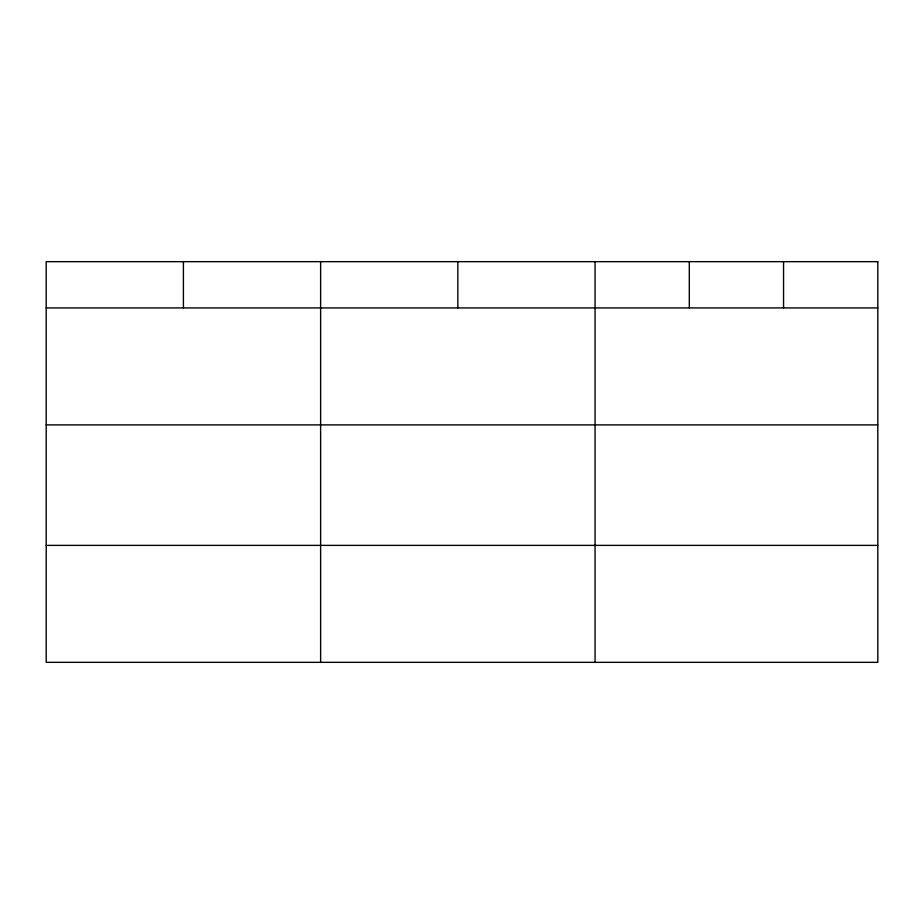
<?xml version="1.0" encoding="UTF-8"?>
<svg xmlns="http://www.w3.org/2000/svg" width="924" height="924" viewBox="0 0 924 924"><rect width="100%" height="100%" fill="white"/><g stroke="black" fill="none" stroke-linecap="round" stroke-linejoin="round"><path stroke-width="1.39" d="M46.2 307.935L877.8 307.935M46.2 424.89L877.8 424.89M46.2 545.379L877.8 545.379M783.552 261.665L783.552 307.935M689.304 261.665L689.304 307.935M595.056 261.665L595.056 662.335M457.842 261.665L457.842 307.935M320.628 261.665L320.628 662.335M183.414 261.665L183.414 307.935M877.8 261.665L46.2 261.665L46.2 662.335L877.8 662.335L877.8 261.665"/></g></svg>
